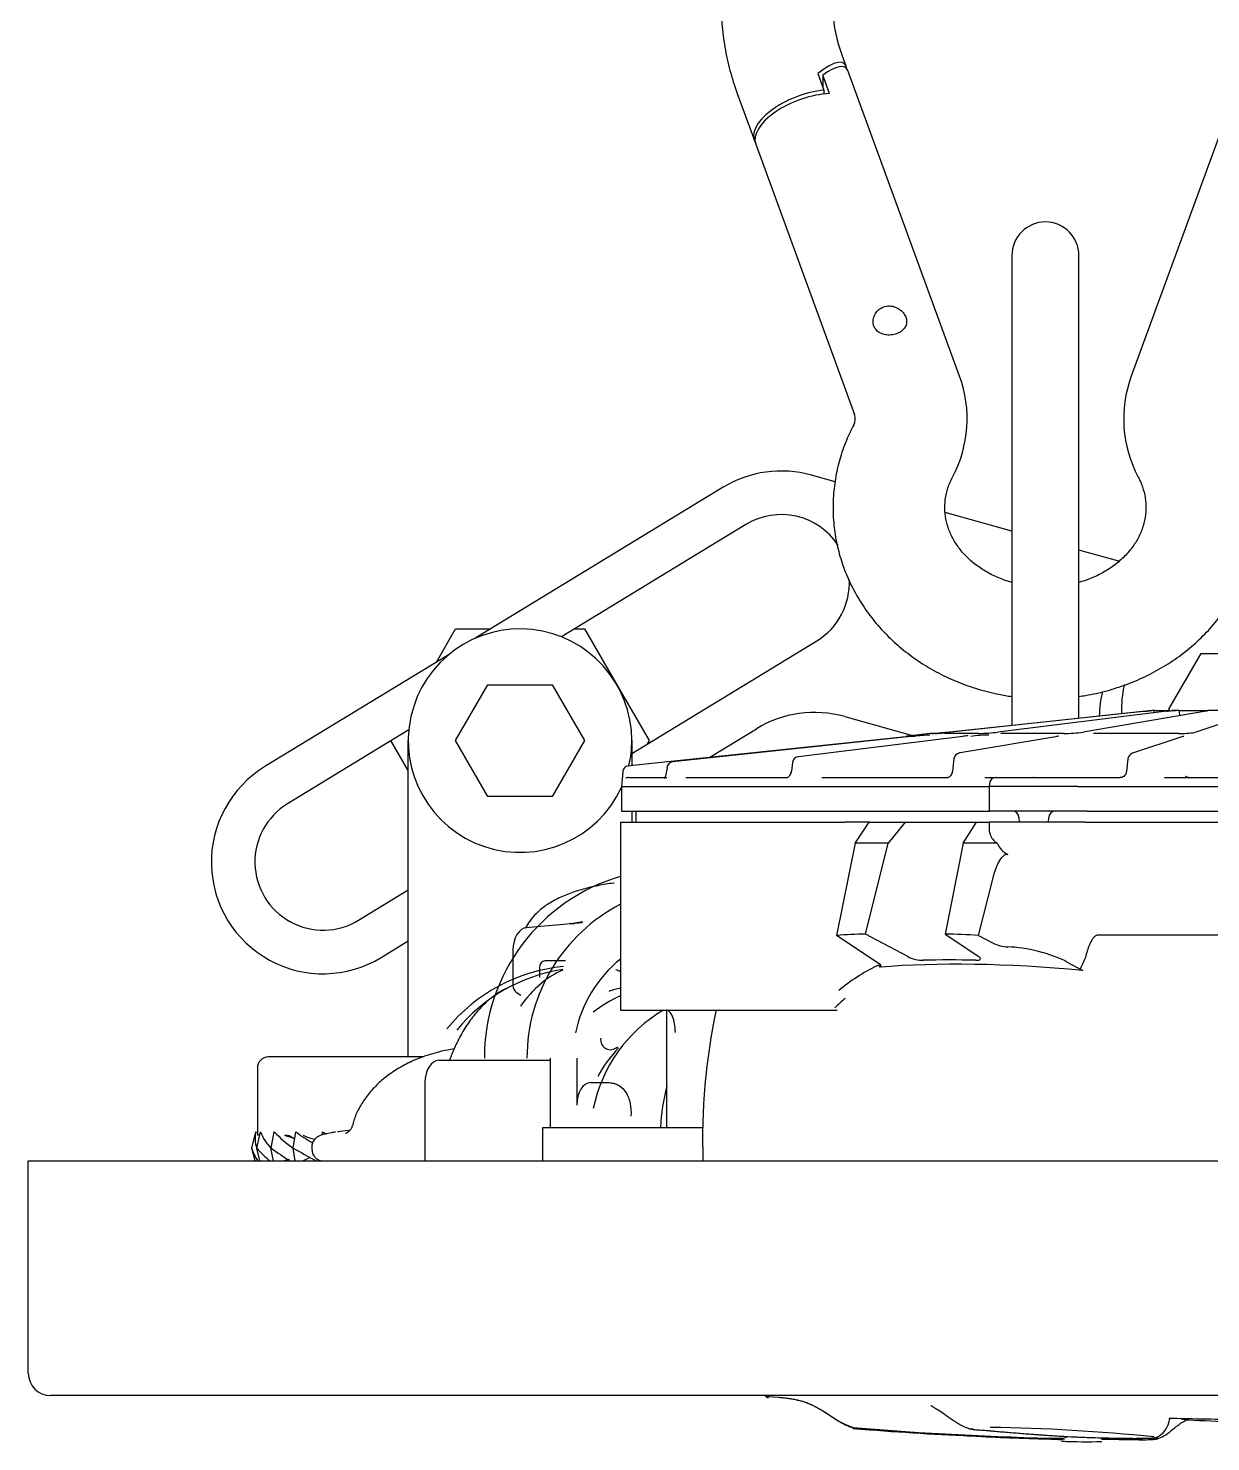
# Model space of a CAD drawing. Header units: millimetres. Extents: x -60 to 7633, y -2614 to 2146.
# Drawn here: x 7228.5 to 7281.4, y -2104.5 to -2041.2 of the extents above; entities that cross this region are included whole.
import ezdxf

# ---------------------------------------------------------------- set-up
doc = ezdxf.new("R2010")
doc.units = ezdxf.units.MM
doc.layers.get('0').update_dxf_attribs({"color": 250})

msp = doc.modelspace()

# ---------------------------------------------------------------- linework, layer by layer
at = {"linetype": 'Continuous'}
for p, q in [((7265.093, -2042.934), (7264.909, -2042.431)), ((7283.093, -2042.431), (7277.84, -2056.796)), ((7263.819, -2043.25), (7264.094, -2044.002)), ((7264.345, -2044.154), (7264.043, -2043.328)), ((7264.043, -2043.328), (7264.043, -2043.863)), ((7270.162, -2056.796), (7265.164, -2043.128)), ((7264.094, -2044.002), (7264.094, -2044.174)), ((7260.213, -2044.149), (7260.983, -2046.254)), ((7261.043, -2046.419), (7265.466, -2058.513)), ((7272.501, -2051.398), (7272.501, -2055.898)), ((7275.501, -2055.898), (7275.501, -2051.398)), ((7272.501, -2055.898), (7272.501, -2072.423)), ((7275.501, -2072.101), (7275.501, -2055.898)), ((7259.581, -2061.767), (7248.527, -2068.504)), ((7264.598, -2061.521), (7263.531, -2061.222)), ((7272.501, -2063.733), (7269.516, -2062.898)), ((7260.596, -2063.433), (7252.355, -2068.455)), ((7277.289, -2065.074), (7275.501, -2064.573)), ((7246.758, -2069.582), (7247.614, -2068.098)), ((7247.614, -2068.098), (7249.192, -2068.098)), ((7252.945, -2068.098), (7253.388, -2068.098)), ((7253.388, -2068.098), (7254.831, -2070.598)), ((7255.501, -2073.681), (7263.771, -2068.641)), ((7247.323, -2069.239), (7239.087, -2074.257)), ((7279.519, -2071.698), (7280.963, -2069.198)), ((7280.963, -2069.198), (7283.849, -2069.198)), ((7247.614, -2073.098), (7249.058, -2070.598)), ((7249.058, -2070.598), (7251.944, -2070.598)), ((7251.944, -2070.598), (7253.388, -2073.098)), ((7254.831, -2070.598), (7256.274, -2073.098)), ((7269.577, -2072.716), (7278.392, -2071.782)), ((7278.48, -2071.782), (7269.778, -2072.716)), ((7279.432, -2071.782), (7271.871, -2072.716)), ((7281.197, -2071.782), (7275.688, -2072.716)), ((7278.777, -2071.748), (7278.77, -2071.749)), ((7278.903, -2071.748), (7278.777, -2071.748)), ((7278.903, -2071.748), (7279.303, -2071.748)), ((7279.303, -2071.748), (7279.565, -2071.748)), ((7279.548, -2071.748), (7279.519, -2071.698)), ((7279.983, -2071.748), (7279.666, -2071.748)), ((7279.983, -2071.748), (7280.491, -2071.748)), ((7280.491, -2071.748), (7281.162, -2071.748)), ((7283.475, -2071.796), (7280.683, -2072.729)), ((7281.162, -2071.748), (7281.285, -2071.748)), ((7281.338, -2071.748), (7281.334, -2071.748)), ((7281.808, -2071.748), (7281.338, -2071.748)), ((7281.346, -2071.748), (7281.338, -2071.748)), ((7258.993, -2073.837), (7261.073, -2072.569)), ((7265.023, -2072.024), (7268.062, -2072.875)), ((7245.524, -2072.618), (7240.102, -2075.923)), ((7245.5, -2074.436), (7244.727, -2073.098)), ((7245.501, -2087.248), (7245.501, -2073.098)), ((7249.058, -2075.598), (7247.614, -2073.098)), ((7253.388, -2073.098), (7251.944, -2075.598)), ((7255.501, -2073.098), (7255.501, -2074.207)), ((7255.545, -2074.202), (7267.759, -2072.908)), ((7256.274, -2073.098), (7256.176, -2073.269)), ((7267.982, -2072.908), (7257.335, -2074.051)), ((7270.311, -2072.908), (7262.956, -2073.817)), ((7268.848, -2072.78), (7268.212, -2072.847)), ((7269.096, -2072.778), (7268.88, -2072.778)), ((7271.031, -2072.78), (7269.466, -2072.78)), ((7274.551, -2072.908), (7270.185, -2073.648)), ((7274.843, -2072.778), (7272.067, -2072.778)), ((7279.981, -2072.78), (7276.32, -2072.78)), ((7280.108, -2072.922), (7277.896, -2073.662)), ((7255.364, -2074.221), (7255.545, -2074.202)), ((7257.075, -2074.314), (7257.057, -2074.465)), ((7262.694, -2074.075), (7262.64, -2074.46)), ((7269.907, -2073.91), (7269.839, -2074.464)), ((7277.695, -2073.914), (7277.634, -2074.469)), ((7255.095, -2074.497), (7255.038, -2075.148)), ((7255.362, -2074.748), (7257.074, -2074.748)), ((7257.918, -2074.748), (7262.46, -2074.748)), ((7264, -2074.748), (7265.278, -2074.748)), ((7265.278, -2074.748), (7269.635, -2074.748)), ((7271.288, -2074.748), (7271.799, -2074.748)), ((7271.496, -2075.022), (7271.485, -2075.148)), ((7271.794, -2074.748), (7275.149, -2074.748)), ((7275.149, -2074.748), (7275.992, -2074.748)), ((7275.992, -2074.748), (7277.352, -2074.748)), ((7279.327, -2074.748), (7286.118, -2074.748)), ((7251.944, -2075.598), (7249.058, -2075.598)), ((7255.038, -2075.148), (7265.088, -2075.148)), ((7255.038, -2075.148), (7255.04, -2076.248)), ((7265.088, -2075.148), (7270.265, -2075.148)), ((7270.265, -2075.148), (7271.485, -2075.148)), ((7275.455, -2075.148), (7271.485, -2075.148)), ((7271.485, -2075.148), (7271.486, -2076.248)), ((7275.455, -2075.148), (7275.869, -2075.148)), ((7275.869, -2075.148), (7312.114, -2075.148)), ((7255.04, -2076.248), (7265.09, -2076.248)), ((7255.501, -2076.248), (7255.501, -2076.748)), ((7255.673, -2076.248), (7255.673, -2076.748)), ((7265.09, -2076.248), (7270.266, -2076.248)), ((7270.266, -2076.248), (7271.522, -2076.248)), ((7275.453, -2076.248), (7271.486, -2076.248)), ((7275.87, -2076.248), (7275.453, -2076.248)), ((7275.87, -2076.248), (7312.113, -2076.248)), ((7254.998, -2076.748), (7265.049, -2076.748)), ((7254.998, -2076.748), (7254.998, -2085.148)), ((7266.122, -2076.748), (7265.049, -2076.748)), ((7265.498, -2077.688), (7266.122, -2076.748)), ((7266.122, -2076.748), (7267.724, -2076.748)), ((7267.724, -2076.748), (7266.963, -2077.688)), ((7267.724, -2076.748), (7267.847, -2076.748)), ((7267.847, -2076.748), (7268.542, -2076.748)), ((7268.542, -2076.748), (7270.884, -2076.748)), ((7270.316, -2077.688), (7270.922, -2076.748)), ((7270.884, -2076.748), (7270.928, -2076.748)), ((7270.922, -2076.748), (7271.516, -2076.748)), ((7274.952, -2076.748), (7271.485, -2076.748)), ((7271.485, -2076.748), (7271.485, -2076.995)), ((7272.82, -2076.543), (7272.823, -2076.748)), ((7274.146, -2076.748), (7274.149, -2076.543)), ((7275.797, -2076.748), (7274.952, -2076.748)), ((7275.797, -2076.748), (7276.353, -2076.748)), ((7276.353, -2076.748), (7312.114, -2076.748)), ((7265.498, -2077.688), (7264.664, -2081.811)), ((7266.963, -2077.688), (7265.498, -2077.688)), ((7265.959, -2081.751), (7266.963, -2077.688)), ((7270.316, -2077.688), (7269.515, -2081.751)), ((7271.851, -2077.688), (7270.316, -2077.688)), ((7271.009, -2081.811), (7271.663, -2079.231)), ((7243.277, -2081.131), (7245.501, -2079.776)), ((7253.284, -2081.251), (7250.764, -2081.474)), ((7252.777, -2081.272), (7253.316, -2081.195)), ((7244.292, -2082.797), (7245.501, -2082.06)), ((7266.57, -2083.087), (7264.664, -2081.811)), ((7267.847, -2082.759), (7265.959, -2081.751)), ((7269.515, -2081.751), (7271.02, -2082.759)), ((7271.009, -2081.811), (7271.663, -2082.16)), ((7312.114, -2081.796), (7276.353, -2081.796)), ((7250.185, -2082.475), (7250.185, -2084.053)), ((7251.37, -2083.248), (7251.37, -2083.698)), ((7252.541, -2082.948), (7251.607, -2082.948)), ((7254.998, -2082.948), (7254.962, -2082.948)), ((7274.952, -2082.99), (7275.673, -2083.374)), ((7250.321, -2084.351), (7250.532, -2084.487)), ((7254.998, -2085.148), (7264.679, -2085.148)), ((7257.065, -2090.398), (7257.065, -2085.148)), ((7264.679, -2085.148), (7264.689, -2085.148)), ((7238.751, -2087.748), (7238.751, -2090.748)), ((7246.18, -2087.248), (7239.251, -2087.248)), ((7246.862, -2087.398), (7251.854, -2087.398)), ((7251.854, -2087.298), (7251.854, -2088.398)), ((7253.039, -2087.298), (7253.039, -2089.398)), ((7246.248, -2088.398), (7246.248, -2091.898)), ((7251.854, -2088.398), (7251.854, -2090.398)), ((7253.652, -2088.398), (7254.479, -2088.398)), ((7238.501, -2091.323), (7238.683, -2090.596)), ((7238.683, -2090.596), (7238.751, -2090.614)), ((7238.721, -2091.323), (7238.894, -2090.596)), ((7238.858, -2090.748), (7238.751, -2090.748)), ((7239.36, -2091.323), (7239.508, -2090.596)), ((7239.437, -2090.748), (7239.474, -2090.759)), ((7239.969, -2090.748), (7240.419, -2090.897)), ((7240.356, -2091.323), (7240.463, -2090.596)), ((7240.798, -2090.748), (7240.83, -2090.763)), ((7241.656, -2090.736), (7241.667, -2090.596)), ((7242.348, -2090.596), (7242.339, -2090.597)), ((7242.906, -2090.516), (7242.348, -2090.596)), ((7251.517, -2091.898), (7251.517, -2090.398)), ((7251.517, -2090.398), (7258.669, -2090.398)), ((7238.645, -2091.898), (7238.501, -2091.323)), ((7238.856, -2091.898), (7238.719, -2091.323)), ((7238.719, -2091.323), (7238.721, -2091.323)), ((7239.356, -2091.323), (7239.361, -2091.322)), ((7239.472, -2091.898), (7239.356, -2091.323)), ((7240.35, -2091.323), (7240.356, -2091.32)), ((7240.434, -2091.898), (7240.35, -2091.323)), ((7241.182, -2091.301), (7241.188, -2091.411)), ((7228.501, -2101.398), (7228.501, -2091.898)), ((7228.501, -2091.898), (7229.501, -2091.898)), ((7229.501, -2091.898), (7608.501, -2091.898)), ((7240.13, -2091.844), (7239.965, -2091.898)), ((7240.168, -2091.834), (7239.973, -2091.898)), ((7241.115, -2091.752), (7240.793, -2091.898)), ((7608.501, -2102.398), (7229.501, -2102.398)), ((7261.565, -2102.431), (7262.071, -2102.472)), ((7274.66, -2104.309), (7274.712, -2104.311)), ((7277.831, -2104.311), (7278.068, -2104.312)), ((7277.832, -2104.311), (7278.068, -2104.312)), ((7278.997, -2104.334), (7279.038, -2104.33))]:
    msp.add_line(p, q, dxfattribs=at)
for centre, radius, start, end in [((7274.001, -2051.398), 1.5, 0, 180), ((7264.961, -2058.702), 5.54, 331.88612, 20.13182), ((7283.041, -2058.702), 5.539, 159.8673, 208.11476), ((7264.956, -2058.702), 0.544, 330.03279, 20.3619), ((7262.183, -2066.037), 5, 74.36023, 121.36023), ((7262.183, -2066.037), 3.05, 33.20333, 121.36023), ((7262.183, -2066.037), 3.05, 301.36023, 3.10622), ((7250.501, -2073.098), 5, 0, 335.14922), ((7282.406, -2071.698), 5, 167.2489, 182.14497), ((7282.406, -2072.198), 6, 167.46687, 178.00143), ((7263.675, -2076.839), 5, 74.36023, 121.36023), ((7273.433, -2024.902), 47.141, 276.03896, 276.40681), ((7276.011, -2048.653), 23.26, 276.09202, 276.81123), ((7280.974, -2093.989), 22.336, 95.31972, 96.16112), ((7279.025, -2068.277), 3.529, 276.62133, 280.25267), ((7279.667, -2071.956), 0.208, 90.49151, 93.88384), ((7280.742, -2080.432), 8.716, 94.96094, 97.02638), ((7278.155, -2072.04), 1.857, 1.8004, 9.03584), ((7281.34, -2072.044), 0.296, 93.3972, 113.46701), ((7281.346, -2072.048), 0.3, 91.81125, 110.63243), ((7281.338, -2072.031), 0.283, 90.10239, 93.30198), ((7250.501, -2073.098), 5, 347.06345, 0), ((7267.777, -2069.379), 3.535, 273.32444, 276.20544), ((7269.465, -2084.324), 11.495, 93.17645, 96.71808), ((7268.88, -2073.078), 0.3, 90, 96), ((7267.33, -2052.848), 19.994, 274.56471, 276.45378), ((7267.964, -2056.658), 16.159, 273.908, 276.44403), ((7271.671, -2080.896), 8.052, 91.43458, 97.21678), ((7270.759, -2063.742), 9.042, 271.72578, 277.06343), ((7274.795, -2066.581), 6.199, 270.24827, 278.27766), ((7280.048, -2068.681), 4.098, 268.80649, 278.94651), ((7262.983, -2074.115), 0.3, 97.04133, 172.04753), ((7270.205, -2073.947), 0.3, 99.62228, 173.00207), ((7277.991, -2073.946), 0.3, 108.49648, 173.74399), ((7241.69, -2078.527), 5, 121.36023, 301.36023), ((7255.395, -2074.52), 0.3, 141.45196, 175.0081), ((7255.395, -2074.52), 0.3, 96.04553, 141.451), ((7257.365, -2074.349), 0.3, 96.12601, 173.09893), ((7271.794, -2075.048), 0.3, 90, 175), ((7241.69, -2078.527), 3.05, 121.36023, 301.36023), ((7272.52, -2076.548), 0.3, 1, 90), ((7274.449, -2076.548), 0.3, 90, 179), ((7272.767, -2077.299), 0.995, 203.00028, 243.36481), ((7256.13, -2016.497), 64.861, 267.03672, 267.17282), ((7250.54, -2084.07), 0.356, 177.24843, 232.10674), ((7286.164, -2090.898), 27.5, 167.93092, 182.08394), ((7239.251, -2087.748), 0.5, 90, 180), ((7239.881, -2090.901), 1.237, 165.69473, 199.9583), ((7240.815, -2089.887), 2.048, 200.2442, 224.535), ((7243.136, -2087.248), 4.937, 222.69849, 235.64033), ((7240.001, -2091.248), 0.5, 50.04645, 90), ((7240.875, -2089.018), 1.93, 248.42972, 256.30829), ((7247.191, -2081.311), 11.466, 234.07235, 238.58176), ((7241.665, -2088.98), 1.969, 244.91957, 260.34103), ((7255.038, -2067.792), 26.435, 239.6149, 240.06224), ((7240.352, -2090.797), 1.925, 195.85753, 214.91624), ((7242.528, -2088.017), 5.042, 220.98038, 230.35212), ((7247.587, -2080.117), 13.901, 233.71701, 237.9383), ((7264.048, -2050.411), 47.277, 239.92539, 241.34618), ((7229.501, -2101.398), 1, 180, 270), ((7261.63, -2102.284), 0.2, 215.48829, 265.03276), ((7261.614, -2102.234), 0.2, 236.56027, 265.03281), ((7286.042, -1820.853), 282.626, 268.68053, 269.23694), ((7280.503, -2101.485), 2, 257.80048, 267.35218), ((7419.001, 893.314), 3000, 267.352185, 267.38951), ((7280.939, -1895.125), 209.321, 265.74006, 268.1626), ((7277.282, -1965.413), 138.916, 265.09266, 268.98081), ((7278.946, -1933.63), 170.776, 265.48125, 267.21776), ((7270.663, -2103.68), 0.211, 254.40901, 298.26398), ((7270.235, -2188.796), 84.989, 84.1761, 89.12442), ((7278.946, -1933.63), 170.776, 267.37957, 268.52299), ((7277.505, -2032.909), 71.506, 267.28731, 267.77395), ((7274.783, -2104.169), 0.2, 251.85205, 289.91214), ((7275.869, -2078.639), 25.821, 267.46503, 271.45698), ((7278.194, -2043.72), 60.642, 268.40501, 269.89565), ((7278.392, -2099.476), 4.896, 266.39447, 276.21465), ((7278.972, -2104.102), 0.185, 235.22004, 287.97728), ((7273.776, -2128.647), 24.937, 77.82168, 77.88299)]:
    msp.add_arc(centre, radius, start, end, dxfattribs=at)
for centre, major_axis, ratio, start_param, end_param in [((7263.206, -2045.053), (-1.802, -2.242), 0.289357, 2.860478, 4.04115), ((7263.277, -2045.247), (-1.802, -2.242), 0.289357, 2.968673, 3.955363), ((7263.331, -2045.396), (2.348, 0.859), 0.476664, 1.072477, 3.21543), ((7263.391, -2045.561), (2.348, 0.859), 0.476664, 0.98669, 3.141593), ((7280.203, -2073.207), (0.095, -0.285), 0.944163, 2.836548, 3.141386), ((7262.983, -2074.115), (0.037, -0.298), 0.522424, 3.077756, 3.141593), ((7270.205, -2073.947), (0.05, -0.296), 0.780355, 3.010697, 3.141593), ((7262.983, -2074.115), (0.297, -0.042), 0.015236, 3.118486, 3.141593), ((7277.93, -2074.501), (0.298, -0.033), 0.054756, 3.14254, 3.162701), ((7277.991, -2073.946), (0.298, -0.033), 0.054907, 3.141593, 3.163881), ((7255.362, -2075.048), (0, -0.3), 0.999451, 3.141593, 3.619002), ((7257.368, -2087.298), (0, 8.465), 1, 0.283721, 1.570796), ((7258.553, -2087.298), (0, 7.744), 1, 0.476953, 1.570796), ((7256.584, -2089.739), (-1.343, 9.405), 0.787313, 0.351002, 0.357694), ((7250.797, -2082.475), (0, -1.002), 0.611202, 3.141593, 4.712389), ((7288.985, -2094.374), (-34.487, 8.441), 0.273201, -0.774912, -0.72348), ((7288.985, -2094.374), (-34.487, 8.441), 0.273201, -0.957067, -0.905635), ((7272.03, -2082.144), (0.499, -0.121), 0.272924, 3.954276, 5.399297), ((7273.485, -2083.053), (-1.996, 0.483), 0.272924, 3.954276, 5.399297), ((7253.208, -2090.898), (0, 7.736), 1, 0.099869, 0.884276), ((7253.586, -2090.898), (0, 7.653), 1, 0.153298, 0.884276), ((7251.607, -2083.248), (0, -0.3), 0.79032, 3.141593, 4.712389), ((7258.553, -2087.298), (0, 5.68), 1, 0.676304, 1.371977), ((7270.265, -2090.898), (0, 8.61), 1, 0.458235, 0.69406), ((7266.15, -2083.071), (-0.499, 0.121), 0.272924, 2.786675, 3.779743), ((7285.81, -2092.488), (-26.79, 5.974), 0.270305, -1.12326, -0.713214), ((7268.214, -2082.744), (0.499, -0.121), 0.272924, 3.954276, 5.492945), ((7286.164, -2092.698), (-26.834, 6.494), 0.272924, -0.900518, -0.79024), ((7270.6, -2082.744), (-0.499, 0.121), 0.272924, 2.241075, 3.779743), ((7292.617, -2090.898), (0, 18.672), 1, 1.12178, 1.15291), ((7253.619, -2090.898), (0, -7.791), 0.612694, 3.397906, 3.848428), ((7253.619, -2090.898), (0, -7.791), 0.612694, -3.434713, -3.389999), ((7257.95, -2090.898), (0, 7.036), 1, 0.432915, 0.636291), ((7255.383, -2090.898), (0, -6.75), 0.612694, 3.234702, 3.36377), ((7260.321, -2090.898), (0, 6.684), 1, 0.535018, 1.367993), ((7270.265, -2090.898), (0, 8.154), 1, 0.69406, 0.77007), ((7254.54, -2086.49), (0, 0.434), 1, 1.371977, 3.947731), ((7259.136, -2090.898), (0, 5.856), 1, 0.806138, 1.078041), ((7246.862, -2088.398), (0, -1), 0.61419, 3.141593, 4.712389), ((7253.652, -2089.398), (0, -1), 0.612694, 3.141593, 4.712389), ((7260.321, -2090.898), (0, -5.8), 0.612694, 4.299965, 4.626075)]:
    msp.add_ellipse(centre, major_axis=major_axis, ratio=ratio, start_param=start_param, end_param=end_param, dxfattribs=at)
for points, knots in [([(7283.35, -2030.291), (7283.286, -2030.244), (7282.914, -2029.97), (7282.207, -2029.5), (7281.191, -2028.935), (7280.124, -2028.447), (7279.016, -2028.038), (7277.872, -2027.711), (7276.702, -2027.47), (7275.513, -2027.315), (7274.312, -2027.248), (7273.109, -2027.27), (7271.912, -2027.379), (7270.729, -2027.576), (7269.567, -2027.86), (7268.435, -2028.229), (7267.341, -2028.68), (7266.292, -2029.211), (7265.297, -2029.817), (7264.361, -2030.496), (7263.491, -2031.241), (7262.695, -2032.048), (7261.978, -2032.912), (7261.343, -2033.825), (7260.797, -2034.781), (7260.343, -2035.773), (7259.983, -2036.795), (7259.719, -2037.838), (7259.553, -2038.895), (7259.486, -2039.959), (7259.518, -2041.026), (7259.647, -2042.078), (7259.876, -2043.144), (7260.086, -2043.775), (7260.213, -2044.149)], [0.3123632, 0.3123632, 0.3123632, 0.3123632, 0.3169508, 0.3389945, 0.3610843, 0.3832134, 0.405375, 0.4275632, 0.4497729, 0.4719997, 0.4942401, 0.5164912, 0.5387503, 0.561014, 0.5832795, 0.605543, 0.6278002, 0.6500452, 0.6722712, 0.6944703, 0.7166334, 0.7387515, 0.7608156, 0.7828181, 0.8047533, 0.8266187, 0.8484154, 0.8701485, 0.8918268, 0.9134629, 0.935072, 0.9566689, 0.9782672, 1, 1, 1, 1]), ([(7264.909, -2042.431), (7264.864, -2042.304), (7264.745, -2041.958), (7264.587, -2041.304), (7264.495, -2040.519), (7264.499, -2039.721), (7264.601, -2038.926), (7264.8, -2038.141), (7265.095, -2037.377), (7265.481, -2036.642), (7265.954, -2035.944), (7266.508, -2035.29), (7267.138, -2034.687), (7267.836, -2034.139), (7268.597, -2033.653), (7269.412, -2033.232), (7270.273, -2032.882), (7271.173, -2032.606), (7272.101, -2032.407), (7273.048, -2032.287), (7274.004, -2032.247), (7274.96, -2032.287), (7275.906, -2032.408), (7276.831, -2032.607), (7277.726, -2032.882), (7278.582, -2033.229), (7279.391, -2033.645), (7280.145, -2034.125), (7280.836, -2034.663), (7281.459, -2035.255), (7281.824, -2035.679), (7281.993, -2035.898), (7281.993, -2035.898)], [0, 0, 0, 0, 0.0125743, 0.040219, 0.0680266, 0.0960311, 0.1241268, 0.152149, 0.1799915, 0.2075903, 0.2349261, 0.2620131, 0.2888846, 0.3155806, 0.3421401, 0.368597, 0.3949786, 0.4213062, 0.447595, 0.4738559, 0.5000967, 0.5263228, 0.5525384, 0.5787477, 0.6049572, 0.6311757, 0.6574158, 0.6836952, 0.7100373, 0.7364726, 0.7630378, 0.7630526, 0.7630526, 0.7630526, 0.7630526]), ([(7266.818, -2053.679), (7266.74, -2053.701), (7266.665, -2053.736), (7266.599, -2053.782), (7266.533, -2053.827), (7266.475, -2053.884), (7266.429, -2053.948), (7266.381, -2054.013), (7266.345, -2054.087), (7266.322, -2054.162), (7266.299, -2054.239), (7266.29, -2054.319), (7266.296, -2054.396), (7266.301, -2054.471), (7266.321, -2054.545), (7266.354, -2054.61), (7266.385, -2054.673), (7266.429, -2054.73), (7266.482, -2054.777), (7266.536, -2054.825), (7266.6, -2054.864), (7266.67, -2054.892), (7266.743, -2054.922), (7266.824, -2054.942), (7266.907, -2054.95), (7266.99, -2054.958), (7267.078, -2054.955), (7267.162, -2054.941), (7267.243, -2054.928), (7267.324, -2054.905), (7267.396, -2054.874), (7267.467, -2054.843), (7267.533, -2054.804), (7267.588, -2054.759), (7267.644, -2054.713), (7267.691, -2054.66), (7267.725, -2054.602), (7267.76, -2054.542), (7267.783, -2054.475), (7267.791, -2054.407), (7267.799, -2054.339), (7267.792, -2054.267), (7267.771, -2054.196), (7267.751, -2054.129), (7267.717, -2054.061), (7267.673, -2053.998), (7267.63, -2053.937), (7267.575, -2053.879), (7267.512, -2053.831), (7267.448, -2053.78), (7267.374, -2053.738), (7267.296, -2053.708), (7267.216, -2053.677), (7267.13, -2053.658), (7267.045, -2053.654), (7266.968, -2053.651), (7266.891, -2053.659), (7266.818, -2053.679)], [0, 0, 0, 0, 0.0521, 0.0521, 0.0521, 0.10411, 0.10411, 0.10411, 0.157487, 0.157487, 0.157487, 0.212108, 0.212108, 0.212108, 0.265179, 0.265179, 0.265179, 0.316277, 0.316277, 0.316277, 0.368074, 0.368074, 0.368074, 0.422083, 0.422083, 0.422083, 0.476484, 0.476484, 0.476484, 0.528892, 0.528892, 0.528892, 0.580075, 0.580075, 0.580075, 0.632455, 0.632455, 0.632455, 0.686787, 0.686787, 0.686787, 0.740878, 0.740878, 0.740878, 0.792661, 0.792661, 0.792661, 0.843769, 0.843769, 0.843769, 0.89677, 0.89677, 0.89677, 0.951365, 0.951365, 0.951365, 1, 1, 1, 1]), ([(7265.428, -2058.974), (7265.335, -2059.157), (7265.133, -2059.561), (7264.851, -2060.307), (7264.632, -2061.159), (7264.51, -2062.032), (7264.488, -2062.908), (7264.564, -2063.78), (7264.738, -2064.638), (7265.006, -2065.475), (7265.367, -2066.282), (7265.816, -2067.051), (7266.35, -2067.776), (7266.962, -2068.448), (7267.649, -2069.061), (7268.402, -2069.609), (7269.214, -2070.086), (7270.078, -2070.486), (7270.983, -2070.805), (7271.797, -2071.008), (7272.307, -2071.096), (7272.499, -2071.124)], [0, 0, 0, 0, 0.0157444, 0.0409599, 0.0660891, 0.0911083, 0.1160447, 0.1409317, 0.1657969, 0.1906755, 0.2156027, 0.2406084, 0.2657148, 0.2909352, 0.3162739, 0.341727, 0.3672847, 0.3929336, 0.4186591, 0.4444469, 0.4599714, 0.4599714, 0.4599714, 0.4599714]), ([(7275.503, -2071.124), (7275.601, -2071.11), (7276.021, -2071.043), (7276.753, -2070.881), (7277.676, -2070.583), (7278.561, -2070.201), (7279.398, -2069.738), (7280.179, -2069.199), (7280.893, -2068.59), (7281.534, -2067.917), (7282.094, -2067.189), (7282.567, -2066.413), (7282.948, -2065.599), (7283.233, -2064.755), (7283.421, -2063.891), (7283.51, -2063.017), (7283.499, -2062.142), (7283.391, -2061.272), (7283.187, -2060.425), (7282.905, -2059.64), (7282.688, -2059.201), (7282.574, -2058.974)], [0.5400274, 0.5400274, 0.5400274, 0.5400274, 0.5480023, 0.5739473, 0.5998963, 0.625837, 0.6517537, 0.6776273, 0.7034355, 0.7291555, 0.7547659, 0.7802499, 0.8055986, 0.8308125, 0.855903, 0.8808916, 0.9058077, 0.9306852, 0.9555507, 0.9804416, 1, 1, 1, 1]), ([(7272.497, -2066.023), (7272.399, -2065.995), (7272.103, -2065.901), (7271.631, -2065.703), (7271.113, -2065.405), (7270.657, -2065.056), (7270.269, -2064.664), (7269.955, -2064.239), (7269.718, -2063.786), (7269.562, -2063.311), (7269.489, -2062.816), (7269.509, -2062.31), (7269.623, -2061.794), (7269.764, -2061.488), (7269.847, -2061.313)], [0.580628, 0.580628, 0.580628, 0.580628, 0.597058, 0.6311083, 0.6652421, 0.6995608, 0.7342189, 0.7694362, 0.8055016, 0.8427454, 0.881427, 0.9214591, 0.9619793, 1, 1, 1, 1]), ([(7278.155, -2061.313), (7278.191, -2061.384), (7278.294, -2061.591), (7278.432, -2061.991), (7278.51, -2062.482), (7278.498, -2062.992), (7278.39, -2063.503), (7278.184, -2064.003), (7277.889, -2064.473), (7277.512, -2064.902), (7277.064, -2065.283), (7276.553, -2065.609), (7276.027, -2065.855), (7275.667, -2065.977), (7275.504, -2066.023)], [0, 0, 0, 0, 0.0154712, 0.0530966, 0.0916523, 0.1315986, 0.1721516, 0.2117651, 0.2498761, 0.2866188, 0.3223597, 0.3574363, 0.3920945, 0.4194447, 0.4194447, 0.4194447, 0.4194447]), ([(7278.843, -2071.852), (7278.845, -2071.844), (7278.847, -2071.837), (7278.862, -2071.782), (7278.882, -2071.753), (7278.903, -2071.749)], [0.4296946, 0.4296946, 0.4296946, 0.4296946, 0.5, 0.5, 1, 1, 1, 1]), ([(7278.903, -2071.749), (7278.904, -2071.749), (7278.904, -2071.749), (7278.904, -2071.748), (7278.904, -2071.748), (7278.904, -2071.748), (7278.903, -2071.748)], [0, 0, 0, 0, 0.600747, 0.600747, 0.600747, 1, 1, 1, 1]), ([(7279.988, -2071.749), (7279.988, -2071.749), (7279.987, -2071.749), (7279.986, -2071.748), (7279.985, -2071.748), (7279.984, -2071.748), (7279.983, -2071.748)], [0, 0, 0, 0, 0.600747, 0.600747, 0.600747, 1, 1, 1, 1]), ([(7281.227, -2071.772), (7281.227, -2071.772), (7281.221, -2071.774), (7281.193, -2071.78), (7281.163, -2071.785), (7281.144, -2071.788)], [0.410715, 0.410715, 0.410715, 0.410715, 0.5500551, 0.7657579, 1, 1, 1, 1]), ([(7268.162, -2072.863), (7268.145, -2072.865), (7268.08, -2072.873), (7267.943, -2072.888), (7267.822, -2072.901), (7267.757, -2072.908)], [0.5951177, 0.5951177, 0.5951177, 0.5951177, 0.670792, 0.8477843, 1, 1, 1, 1]), ([(7268.152, -2072.865), (7268.137, -2072.866), (7268.075, -2072.874), (7267.943, -2072.888), (7267.822, -2072.901), (7267.757, -2072.908)], [0.6097262, 0.6097262, 0.6097262, 0.6097262, 0.670792, 0.8477843, 1, 1, 1, 1]), ([(7268.068, -2072.876), (7268.016, -2072.882), (7267.918, -2072.893), (7267.817, -2072.903), (7267.771, -2072.908)], [0.7246876, 0.7246876, 0.7246876, 0.7246876, 0.8925343, 1, 1, 1, 1]), ([(7268.422, -2072.855), (7268.422, -2072.855), (7268.416, -2072.856), (7268.384, -2072.861), (7268.303, -2072.872), (7268.214, -2072.882), (7268.155, -2072.889)], [0.4657869, 0.4657869, 0.4657869, 0.4657869, 0.5190578, 0.6227234, 0.7892767, 1, 1, 1, 1]), ([(7269.498, -2072.778), (7269.497, -2072.778), (7269.496, -2072.778), (7269.495, -2072.778), (7269.495, -2072.778)], [0, 0, 0, 0, 0.02396943, 0.03296653, 0.03296653, 0.03296653, 0.03296653]), ([(7270.52, -2072.875), (7270.52, -2072.875), (7270.514, -2072.877), (7270.481, -2072.883), (7270.411, -2072.895), (7270.341, -2072.904), (7270.298, -2072.909)], [0.4962322, 0.4962322, 0.4962322, 0.4962322, 0.5599463, 0.6650796, 0.8302627, 1, 1, 1, 1]), ([(7272.072, -2072.778), (7272.056, -2072.778), (7272.029, -2072.778), (7272.015, -2072.777), (7272.014, -2072.777), (7272.014, -2072.777)], [0, 0, 0, 0, 0.1187354, 0.251279, 0.2762982, 0.2762982, 0.2762982, 0.2762982]), ([(7274.582, -2072.898), (7274.582, -2072.898), (7274.581, -2072.899), (7274.572, -2072.901), (7274.544, -2072.907), (7274.514, -2072.912), (7274.499, -2072.914)], [0.6464352, 0.6464352, 0.6464352, 0.6464352, 0.6537342, 0.7538576, 0.9011795, 1, 1, 1, 1]), ([(7276.324, -2072.778), (7276.293, -2072.778), (7276.234, -2072.778), (7276.182, -2072.774), (7276.164, -2072.772), (7276.163, -2072.771), (7276.163, -2072.771)], [0, 0, 0, 0, 0.1334678, 0.309692, 0.4105912, 0.42649, 0.42649, 0.42649, 0.42649]), ([(7257.049, -2074.465), (7257.049, -2074.469), (7257.044, -2074.519), (7257.023, -2074.616), (7256.991, -2074.718), (7256.962, -2074.776), (7256.95, -2074.792), (7256.949, -2074.792), (7256.949, -2074.792)], [0, 0, 0, 0, 0.0143625, 0.201958, 0.3694093, 0.5094671, 0.6199104, 0.6396759, 0.6396759, 0.6396759, 0.6396759]), ([(7262.632, -2074.46), (7262.631, -2074.462), (7262.629, -2074.499), (7262.605, -2074.576), (7262.561, -2074.665), (7262.507, -2074.726), (7262.465, -2074.748), (7262.462, -2074.749), (7262.46, -2074.748)], [0, 0, 0, 0, 0.0127042, 0.1928562, 0.3805374, 0.5751244, 0.7767324, 0.9885977, 0.9885977, 0.9885977, 0.9885977]), ([(7269.839, -2074.464), (7269.834, -2074.492), (7269.825, -2074.548), (7269.786, -2074.635), (7269.733, -2074.704), (7269.672, -2074.744), (7269.65, -2074.748), (7269.635, -2074.748)], [0, 0, 0, 0, 0.140688, 0.336891, 0.533038, 0.732282, 1, 1, 1, 1]), ([(7277.631, -2074.468), (7277.631, -2074.471), (7277.63, -2074.507), (7277.604, -2074.582), (7277.544, -2074.669), (7277.463, -2074.726), (7277.393, -2074.751), (7277.36, -2074.746), (7277.352, -2074.744)], [0, 0, 0, 0, 0.018153, 0.245802, 0.471208, 0.698248, 0.938029, 1, 1, 1, 1]), ([(7273.505, -2074.747), (7273.494, -2074.747), (7273.477, -2074.75), (7273.467, -2074.745), (7273.467, -2074.745)], [0, 0, 0, 0, 0.1978582, 0.4050842, 0.4050842, 0.4050842, 0.4050842]), ([(7280.422, -2074.747), (7280.42, -2074.748), (7280.387, -2074.755), (7280.322, -2074.729), (7280.275, -2074.696), (7280.266, -2074.684), (7280.265, -2074.683), (7280.265, -2074.683)], [0, 0, 0, 0, 0.0098999, 0.2189698, 0.3773953, 0.4929837, 0.5111946, 0.5111946, 0.5111946, 0.5111946]), ([(7271.484, -2077.007), (7271.483, -2077.103), (7271.496, -2077.194), (7271.55, -2077.362), (7271.59, -2077.439), (7271.698, -2077.575), (7271.766, -2077.636), (7271.851, -2077.688)], [0.2332342, 0.2332342, 0.2332342, 0.2332342, 0.5, 0.5, 0.75, 0.75, 1, 1, 1, 1]), ([(7271.663, -2079.231), (7271.717, -2079.02), (7271.784, -2078.812), (7271.927, -2078.509), (7271.982, -2078.409), (7272.088, -2078.278), (7272.129, -2078.237), (7272.199, -2078.195), (7272.224, -2078.184), (7272.274, -2078.177), (7272.299, -2078.18), (7272.321, -2078.189)], [0, 0, 0, 0, 0.5, 0.5, 0.75, 0.75, 0.875, 0.875, 0.9375, 0.9375, 1, 1, 1, 1]), ([(7254.708, -2079.465), (7254.697, -2079.467), (7254.45, -2079.5), (7253.973, -2079.581), (7253.31, -2079.738), (7252.682, -2079.941), (7252.113, -2080.191), (7251.627, -2080.481), (7251.235, -2080.802), (7250.945, -2081.134), (7250.799, -2081.37), (7250.744, -2081.479)], [0.1051033, 0.1051033, 0.1051033, 0.1051033, 0.1071569, 0.1500837, 0.1937498, 0.2386096, 0.285313, 0.329076, 0.3676912, 0.4021662, 0.4288794, 0.4288794, 0.4288794, 0.4288794]), ([(7276.353, -2081.796), (7276.305, -2081.796), (7276.258, -2081.821), (7276.178, -2081.885), (7276.145, -2081.924), (7276.056, -2082.047), (7276.011, -2082.136), (7275.893, -2082.411), (7275.839, -2082.601), (7275.797, -2082.793)], [0, 0, 0, 0, 0.125, 0.125, 0.25, 0.25, 0.5, 0.5, 1, 1, 1, 1]), ([(7266.606, -2083.232), (7266.593, -2083.198), (7266.576, -2083.168), (7266.522, -2083.142), (7266.488, -2083.152), (7266.456, -2083.177)], [0, 0, 0, 0, 0.5, 0.5, 1, 1, 1, 1]), ([(7250.184, -2084.051), (7250.17, -2084.057), (7249.981, -2084.131), (7249.629, -2084.305), (7249.143, -2084.648), (7248.687, -2085.079), (7248.267, -2085.594), (7247.888, -2086.184), (7247.583, -2086.79), (7247.415, -2087.208), (7247.347, -2087.394)], [0.1307946, 0.1307946, 0.1307946, 0.1307946, 0.1368571, 0.2130773, 0.2902871, 0.3685885, 0.4477822, 0.5275372, 0.6075498, 0.669204, 0.669204, 0.669204, 0.669204]), ([(7257.448, -2086.148), (7257.448, -2086.014), (7257.436, -2085.883), (7257.392, -2085.639), (7257.359, -2085.527), (7257.28, -2085.344), (7257.233, -2085.271), (7257.135, -2085.174), (7257.082, -2085.148), (7257.03, -2085.148)], [0, 0, 0, 0, 0.25, 0.25, 0.5, 0.5, 0.75, 0.75, 1, 1, 1, 1]), ([(7247.551, -2086.891), (7247.443, -2086.907), (7247.087, -2086.962), (7246.424, -2087.134), (7245.675, -2087.423), (7245.011, -2087.777), (7244.448, -2088.169), (7243.97, -2088.604), (7243.576, -2089.072), (7243.277, -2089.561), (7243.082, -2089.994), (7243.03, -2090.24), (7243.011, -2090.332)], [0, 0, 0, 0, 0.049454, 0.191687, 0.331295, 0.451562, 0.564823, 0.671719, 0.772036, 0.86695, 0.957517, 1, 1, 1, 1]), ([(7254.479, -2088.398), (7254.559, -2088.398), (7254.634, -2088.408), (7254.78, -2088.447), (7254.85, -2088.477), (7255.043, -2088.591), (7255.154, -2088.703), (7255.325, -2088.978), (7255.388, -2089.144), (7255.462, -2089.503), (7255.473, -2089.7), (7255.458, -2089.898)], [0, 0, 0, 0, 0.125, 0.125, 0.25, 0.25, 0.5, 0.5, 0.75, 0.75, 1, 1, 1, 1]), ([(7242.246, -2090.611), (7242.179, -2090.622), (7242.003, -2090.649), (7241.763, -2090.699), (7241.591, -2090.749), (7241.454, -2090.813), (7241.334, -2090.901), (7241.228, -2091.044), (7241.173, -2091.201), (7241.187, -2091.282), (7241.191, -2091.303)], [0, 0, 0, 0, 0.12512, 0.391254, 0.609563, 0.716432, 0.799772, 0.885802, 0.97489, 1, 1, 1, 1]), ([(7242.991, -2090.328), (7242.985, -2090.358), (7242.972, -2090.426), (7242.907, -2090.524), (7242.828, -2090.602), (7242.757, -2090.645), (7242.712, -2090.664), (7242.692, -2090.671), (7242.688, -2090.672), (7242.688, -2090.672)], [0, 0, 0, 0, 0.0870941, 0.2310085, 0.351736, 0.4488007, 0.5199916, 0.582332, 0.6434176, 0.6434176, 0.6434176, 0.6434176]), ([(7241.197, -2091.411), (7241.2, -2091.463), (7241.208, -2091.566), (7241.297, -2091.71), (7241.409, -2091.812), (7241.518, -2091.87), (7241.576, -2091.89), (7241.605, -2091.899)], [0, 0, 0, 0, 0.0460147, 0.1068302, 0.161501, 0.2184713, 0.2833892, 0.2833892, 0.2833892, 0.2833892]), ([(7262.527, -2102.52), (7262.799, -2102.568), (7263.269, -2102.655), (7263.91, -2102.986), (7264.436, -2103.327), (7264.905, -2103.64), (7265.225, -2103.755), (7265.409, -2103.821)], [0, 0, 0, 0, 0.238387, 0.485792, 0.659284, 0.833387, 1, 1, 1, 1]), ([(7268.889, -2102.831), (7268.888, -2102.833), (7268.89, -2102.841), (7268.913, -2102.859), (7268.966, -2102.892), (7269.045, -2102.938), (7269.187, -2103.023), (7269.427, -2103.179), (7269.763, -2103.417), (7270.166, -2103.708), (7270.464, -2103.823), (7270.648, -2103.895)], [0.8478918, 0.8478918, 0.8478918, 0.8478918, 0.8541771, 0.8635838, 0.8724831, 0.8812572, 0.8903205, 0.9107284, 0.9359162, 0.9661601, 1, 1, 1, 1]), ([(7278.924, -2104.362), (7279.034, -2104.323), (7279.366, -2104.206), (7279.702, -2103.888), (7280.008, -2103.667), (7280.137, -2103.582), (7280.243, -2103.52), (7280.365, -2103.454), (7280.42, -2103.426), (7280.427, -2103.413), (7280.425, -2103.409)], [0, 0, 0, 0, 0.065671, 0.2312151, 0.2694047, 0.2999607, 0.3286285, 0.3625579, 0.4552476, 0.5047175, 0.5047175, 0.5047175, 0.5047175]), ([(7278.96, -2104.272), (7279.083, -2104.201), (7279.319, -2104.067), (7279.506, -2103.677), (7279.569, -2103.469), (7279.56, -2103.409), (7279.556, -2103.399)], [0, 0, 0, 0, 0.2050419, 0.4699067, 0.7329588, 0.8016089, 0.8016089, 0.8016089, 0.8016089]), ([(7278.96, -2104.272), (7279.083, -2104.201), (7279.319, -2104.067), (7279.506, -2103.677), (7279.569, -2103.469), (7279.56, -2103.409), (7279.556, -2103.399)], [0, 0, 0, 0, 0.2054361, 0.470168, 0.7330808, 0.8012765, 0.8012765, 0.8012765, 0.8012765]), ([(7270.58, -2103.87), (7270.583, -2103.875), (7270.594, -2103.88), (7270.612, -2103.885), (7270.613, -2103.885)], [0.18640706, 0.18640706, 0.18640706, 0.18640706, 0.21428571, 0.21532923, 0.21532923, 0.21532923, 0.21532923]), ([(7270.715, -2103.904), (7270.738, -2103.907), (7270.791, -2103.913), (7270.887, -2103.922), (7271.002, -2103.929), (7271.181, -2103.94), (7271.387, -2103.956), (7271.599, -2103.976), (7271.811, -2103.995), (7272.075, -2104.017), (7272.393, -2104.043), (7272.712, -2104.069), (7273.032, -2104.095), (7273.299, -2104.115), (7273.513, -2104.132), (7273.674, -2104.144), (7273.835, -2104.156), (7274.049, -2104.169), (7274.328, -2104.187), (7274.718, -2104.212), (7275.076, -2104.231), (7275.376, -2104.245), (7275.643, -2104.256), (7276.028, -2104.271), (7276.421, -2104.282), (7276.763, -2104.291), (7277.059, -2104.297), (7277.417, -2104.302), (7277.719, -2104.305), (7277.878, -2104.306), (7277.914, -2104.307)], [0.25, 0.25, 0.25, 0.25, 0.2678571, 0.2857143, 0.3035714, 0.3214286, 0.3571429, 0.375, 0.3928571, 0.4285714, 0.4642857, 0.5, 0.5357143, 0.5714286, 0.5892857, 0.6071429, 0.625, 0.6428571, 0.6785714, 0.7142857, 0.75, 0.7678571, 0.7857143, 0.8125, 0.8571429, 0.875, 0.8928571, 0.9285714, 0.9642857, 0.9751011, 0.9751011, 0.9751011, 0.9751011]), ([(7278.154, -2104.307), (7278.136, -2104.316), (7278.105, -2104.323), (7278.075, -2104.315), (7278.064, -2104.31)], [0, 0, 0, 0, 0.2142857, 0.3485383, 0.3485383, 0.3485383, 0.3485383]), ([(7278.068, -2104.312), (7278.209, -2104.31), (7278.444, -2104.308), (7278.713, -2104.298), (7278.822, -2104.288), (7278.851, -2104.282)], [0, 0, 0, 0, 0.2505889, 0.5004512, 0.7511373, 0.7511373, 0.7511373, 0.7511373]), ([(7278.154, -2104.307), (7278.317, -2104.307), (7278.512, -2104.306), (7278.742, -2104.301), (7278.887, -2104.296), (7278.962, -2104.289), (7278.987, -2104.286)], [0.0000067, 0.0000067, 0.0000067, 0.0000067, 0.0535714, 0.0714286, 0.1071429, 0.1380687, 0.1380687, 0.1380687, 0.1380687])]:
    msp.add_open_spline(points, degree=3, knots=knots, dxfattribs=at)
for points, degree in [([(7242.383, -2090.594), (7242.369, -2090.594), (7242.354, -2090.595), (7242.34, -2090.597)], 3), ([(7262.071, -2102.474), (7262.958, -2102.549), (7263.776, -2102.615), (7264.511, -2103.602), (7265.374, -2103.818)], 4), ([(7274.691, -2104.339), (7274.792, -2104.305), (7274.881, -2104.277), (7274.965, -2104.238)], 3), ([(7278.883, -2104.267), (7278.884, -2104.265), (7278.885, -2104.263), (7278.885, -2104.261)], 3)]:
    msp.add_open_spline(points, degree=degree, dxfattribs=at)

doc.saveas('drawing.dxf')
